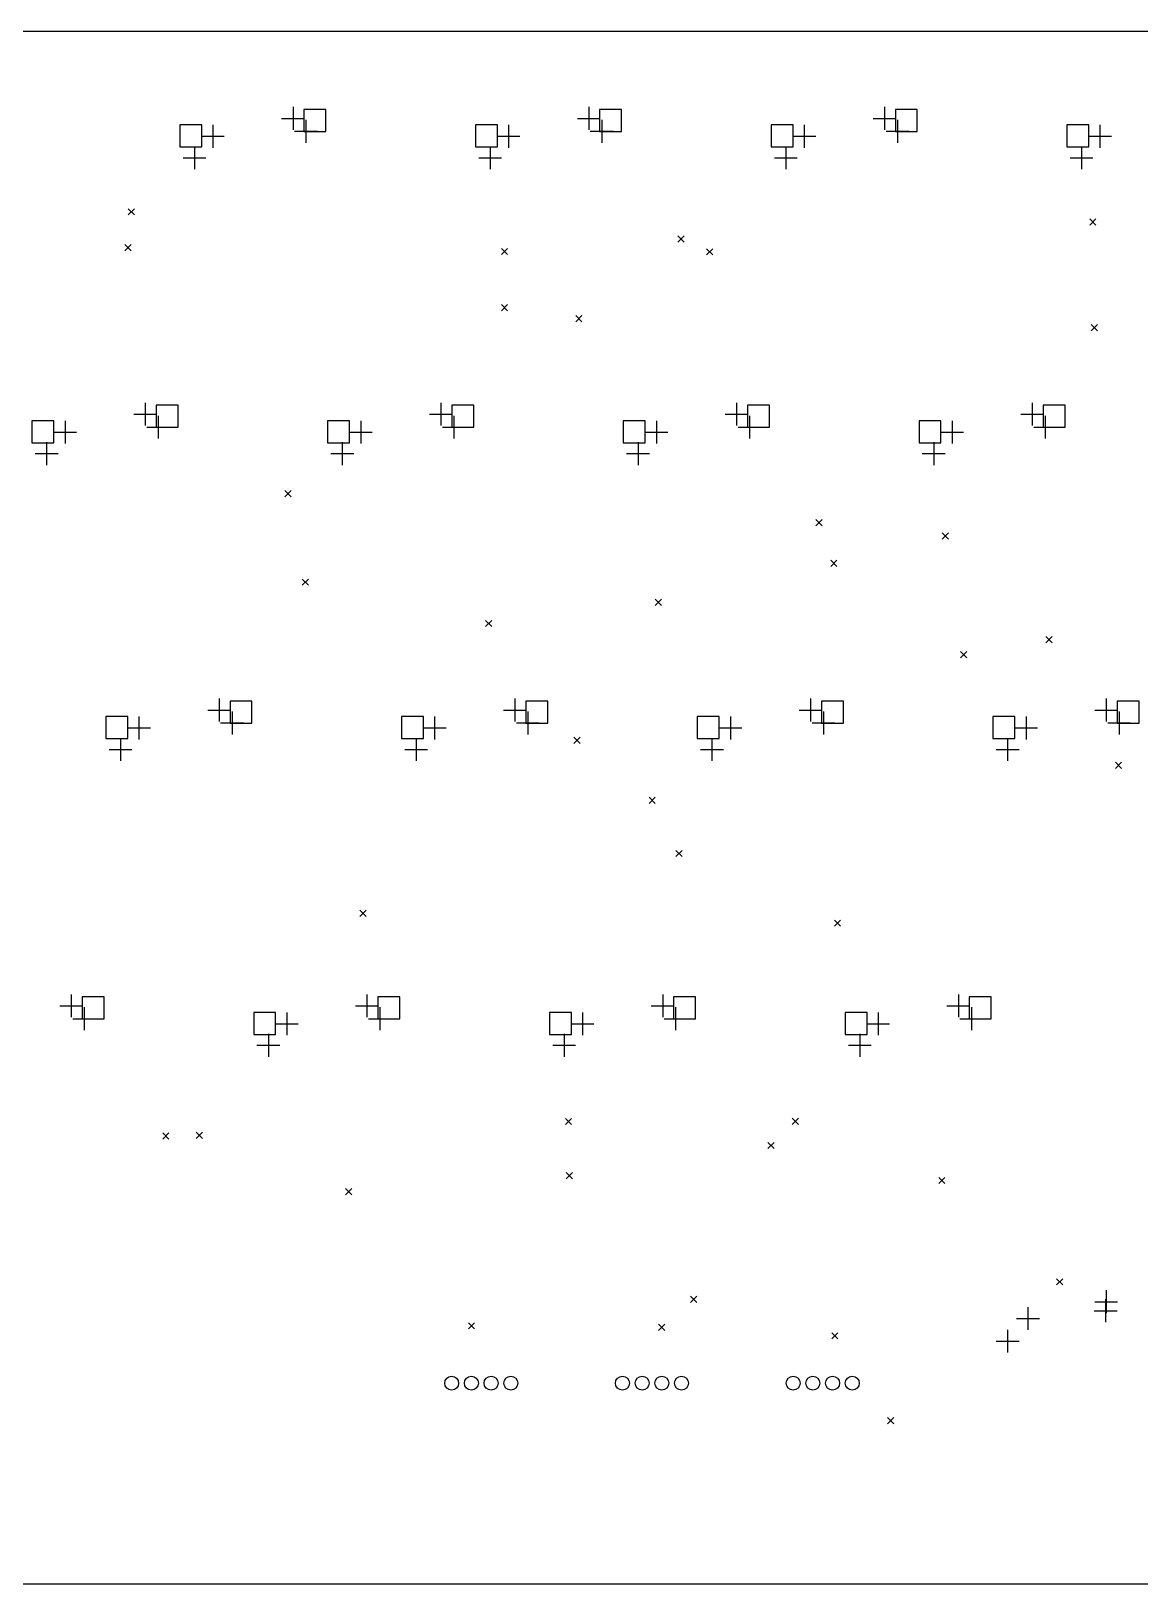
# Model space of a CAD drawing. Extents: x -0.1 to 11.2, y -4.6 to 0.
# Drawn here: x 2.778 to 5.591, y -3.937 to 0 of the extents above; entities that cross this region are included whole.
import ezdxf

# ---------------------------------------------------------------- set-up
doc = ezdxf.new("R2010")
doc.units = 0
doc.header["$MEASUREMENT"] = 0
doc.layers.add('BLACK', color=7, linetype='CONTINUOUS')

msp = doc.modelspace()

# ---------------------------------------------------------------- linework, layer by layer
at = {"layer": 'BLACK', "linetype": 'CONTINUOUS'}
for p, q in [((0.15748, 0), (11.063, 0)), ((3.44295, -0.192461), (3.44295, -0.250335)), ((4.19295, -0.192461), (4.19295, -0.250335)), ((4.94295, -0.192461), (4.94295, -0.250335)), ((3.41402, -0.221398), (3.47189, -0.221398)), ((3.5263, -0.198677), (3.47063, -0.198677)), ((3.47063, -0.198677), (3.47063, -0.254355)), ((3.47583, -0.225138), (3.47583, -0.283012)), ((3.5263, -0.254355), (3.5263, -0.198677)), ((4.16402, -0.221398), (4.22189, -0.221398)), ((4.2763, -0.198677), (4.22063, -0.198677)), ((4.22063, -0.198677), (4.22063, -0.254355)), ((4.22583, -0.225138), (4.22583, -0.283012)), ((4.2763, -0.254355), (4.2763, -0.198677)), ((4.91402, -0.221398), (4.97189, -0.221398)), ((5.0263, -0.198677), (4.97063, -0.198677)), ((4.97063, -0.198677), (4.97063, -0.254355)), ((4.97583, -0.225138), (4.97583, -0.283012)), ((5.0263, -0.254355), (5.0263, -0.198677)), ((3.21134, -0.238047), (3.15566, -0.238047)), ((3.15566, -0.238047), (3.15566, -0.293725)), ((3.21067, -0.26687), (3.26854, -0.26687)), ((3.21134, -0.293725), (3.21134, -0.238047)), ((3.23961, -0.237933), (3.23961, -0.295807)), ((3.44689, -0.254075), (3.50476, -0.254075)), ((3.47063, -0.254355), (3.5263, -0.254355)), ((3.96134, -0.238047), (3.90566, -0.238047)), ((3.90566, -0.238047), (3.90566, -0.293725)), ((3.96067, -0.26687), (4.01854, -0.26687)), ((3.96134, -0.293725), (3.96134, -0.238047)), ((3.98961, -0.237933), (3.98961, -0.295807)), ((4.19689, -0.254075), (4.25476, -0.254075)), ((4.22063, -0.254355), (4.2763, -0.254355)), ((4.71134, -0.238047), (4.65566, -0.238047)), ((4.65566, -0.238047), (4.65566, -0.293725)), ((4.71067, -0.26687), (4.76854, -0.26687)), ((4.71134, -0.293725), (4.71134, -0.238047)), ((4.73961, -0.237933), (4.73961, -0.295807)), ((4.94689, -0.254075), (5.00476, -0.254075)), ((4.97063, -0.254355), (5.0263, -0.254355)), ((5.46134, -0.238047), (5.40566, -0.238047)), ((5.40566, -0.238047), (5.40566, -0.293725)), ((5.46067, -0.26687), (5.51854, -0.26687)), ((5.46134, -0.293725), (5.46134, -0.238047)), ((5.48961, -0.237933), (5.48961, -0.295807)), ((3.15566, -0.293725), (3.21134, -0.293725)), ((3.19295, -0.292461), (3.19295, -0.350335)), ((3.90566, -0.293725), (3.96134, -0.293725)), ((3.94295, -0.292461), (3.94295, -0.350335)), ((4.65566, -0.293725), (4.71134, -0.293725)), ((4.69295, -0.292461), (4.69295, -0.350335)), ((5.40566, -0.293725), (5.46134, -0.293725)), ((5.44295, -0.292461), (5.44295, -0.350335)), ((3.16402, -0.321398), (3.22189, -0.321398)), ((3.91402, -0.321398), (3.97189, -0.321398)), ((4.66402, -0.321398), (4.72189, -0.321398)), ((5.41402, -0.321398), (5.47189, -0.321398)), ((3.0248, -0.450394), (3.04055, -0.466142)), ((3.04055, -0.450394), (3.0248, -0.466142)), ((5.46354, -0.47622), (5.47929, -0.491969)), ((5.47929, -0.47622), (5.46354, -0.491969)), ((3.01654, -0.541339), (3.03228, -0.557087)), ((3.03228, -0.541339), (3.01654, -0.557087)), ((3.97142, -0.551024), (3.98717, -0.566772)), ((3.98717, -0.551024), (3.97142, -0.566772)), ((4.41927, -0.519291), (4.43502, -0.535039)), ((4.43502, -0.519291), (4.41927, -0.535039)), ((4.49173, -0.551969), (4.50748, -0.567717)), ((4.50748, -0.551969), (4.49173, -0.567717)), ((3.97142, -0.693307), (3.98717, -0.709055)), ((3.98717, -0.693307), (3.97142, -0.709055)), ((4.15984, -0.72126), (4.17559, -0.737008)), ((4.17559, -0.72126), (4.15984, -0.737008)), ((5.46748, -0.743937), (5.48323, -0.759685)), ((5.48323, -0.743937), (5.46748, -0.759685)), ((3.06795, -0.942461), (3.06795, -1.00033)), ((3.81795, -0.942461), (3.81795, -1.00033)), ((4.56795, -0.942461), (4.56795, -1.00033)), ((5.31795, -0.942461), (5.31795, -1.00033)), ((3.03902, -0.971398), (3.09689, -0.971398)), ((3.1513, -0.948677), (3.09563, -0.948677)), ((3.09563, -0.948677), (3.09563, -1.00435)), ((3.10083, -0.975138), (3.10083, -1.03301)), ((3.1513, -1.00435), (3.1513, -0.948677)), ((3.78902, -0.971398), (3.84689, -0.971398)), ((3.9013, -0.948677), (3.84563, -0.948677)), ((3.84563, -0.948677), (3.84563, -1.00435)), ((3.85083, -0.975138), (3.85083, -1.03301)), ((3.9013, -1.00435), (3.9013, -0.948677)), ((4.53902, -0.971398), (4.59689, -0.971398)), ((4.6513, -0.948677), (4.59563, -0.948677)), ((4.59563, -0.948677), (4.59563, -1.00435)), ((4.60083, -0.975138), (4.60083, -1.03301)), ((4.6513, -1.00435), (4.6513, -0.948677)), ((5.28902, -0.971398), (5.34689, -0.971398)), ((5.4013, -0.948677), (5.34563, -0.948677)), ((5.34563, -0.948677), (5.34563, -1.00435)), ((5.35083, -0.975138), (5.35083, -1.03301)), ((5.4013, -1.00435), (5.4013, -0.948677)), ((2.83634, -0.988047), (2.78066, -0.988047)), ((2.78066, -0.988047), (2.78066, -1.04372)), ((2.83567, -1.01687), (2.89354, -1.01687)), ((2.83634, -1.04372), (2.83634, -0.988047)), ((2.86461, -0.987933), (2.86461, -1.04581)), ((3.07189, -1.00407), (3.12976, -1.00407)), ((3.09563, -1.00435), (3.1513, -1.00435)), ((3.58634, -0.988047), (3.53066, -0.988047)), ((3.53066, -0.988047), (3.53066, -1.04372)), ((3.58567, -1.01687), (3.64354, -1.01687)), ((3.58634, -1.04372), (3.58634, -0.988047)), ((3.61461, -0.987933), (3.61461, -1.04581)), ((3.82189, -1.00407), (3.87976, -1.00407)), ((3.84563, -1.00435), (3.9013, -1.00435)), ((4.33634, -0.988047), (4.28066, -0.988047)), ((4.28066, -0.988047), (4.28066, -1.04372)), ((4.33567, -1.01687), (4.39354, -1.01687)), ((4.33634, -1.04372), (4.33634, -0.988047)), ((4.36461, -0.987933), (4.36461, -1.04581)), ((4.57189, -1.00407), (4.62976, -1.00407)), ((4.59563, -1.00435), (4.6513, -1.00435)), ((5.08634, -0.988047), (5.03066, -0.988047)), ((5.03066, -0.988047), (5.03066, -1.04372)), ((5.08567, -1.01687), (5.14354, -1.01687)), ((5.08634, -1.04372), (5.08634, -0.988047)), ((5.11461, -0.987933), (5.11461, -1.04581)), ((5.32189, -1.00407), (5.37976, -1.00407)), ((5.34563, -1.00435), (5.4013, -1.00435)), ((2.78066, -1.04372), (2.83634, -1.04372)), ((2.81795, -1.04246), (2.81795, -1.10033)), ((3.53066, -1.04372), (3.58634, -1.04372)), ((3.56795, -1.04246), (3.56795, -1.10033)), ((4.28066, -1.04372), (4.33634, -1.04372)), ((4.31795, -1.04246), (4.31795, -1.10033)), ((5.03066, -1.04372), (5.08634, -1.04372)), ((5.06795, -1.04246), (5.06795, -1.10033)), ((2.78902, -1.0714), (2.84689, -1.0714)), ((3.53902, -1.0714), (3.59689, -1.0714)), ((4.28902, -1.0714), (4.34689, -1.0714)), ((5.03902, -1.0714), (5.09689, -1.0714)), ((3.42205, -1.16496), (3.4378, -1.18071)), ((3.4378, -1.16496), (3.42205, -1.18071)), ((4.7689, -1.23858), (4.78465, -1.25433)), ((4.78465, -1.23858), (4.7689, -1.25433)), ((5.08953, -1.2725), (5.10528, -1.28825)), ((5.10528, -1.2725), (5.08953, -1.28825)), ((4.80669, -1.34134), (4.82244, -1.35709)), ((4.82244, -1.34134), (4.80669, -1.35709)), ((3.46654, -1.38937), (3.48228, -1.40512)), ((3.48228, -1.38937), (3.46654, -1.40512)), ((4.36181, -1.44055), (4.37756, -1.4563)), ((4.37756, -1.44055), (4.36181, -1.4563)), ((3.9315, -1.49409), (3.94724, -1.50984)), ((3.94724, -1.49409), (3.9315, -1.50984)), ((5.35235, -1.53493), (5.36809, -1.55068)), ((5.36809, -1.53493), (5.35235, -1.55068)), ((5.13622, -1.57323), (5.15197, -1.58898)), ((5.15197, -1.57323), (5.13622, -1.58898)), ((3.25545, -1.69246), (3.25545, -1.75033)), ((4.00545, -1.69246), (4.00545, -1.75033)), ((4.75545, -1.69246), (4.75545, -1.75033)), ((5.50545, -1.69246), (5.50545, -1.75033)), ((3.22652, -1.7214), (3.28439, -1.7214)), ((3.3388, -1.69868), (3.28313, -1.69868)), ((3.28313, -1.69868), (3.28313, -1.75435)), ((3.28833, -1.72514), (3.28833, -1.78301)), ((3.3388, -1.75435), (3.3388, -1.69868)), ((3.97652, -1.7214), (4.03439, -1.7214)), ((4.0888, -1.69868), (4.03313, -1.69868)), ((4.03313, -1.69868), (4.03313, -1.75435)), ((4.03833, -1.72514), (4.03833, -1.78301)), ((4.0888, -1.75435), (4.0888, -1.69868)), ((4.72652, -1.7214), (4.78439, -1.7214)), ((4.8388, -1.69868), (4.78313, -1.69868)), ((4.78313, -1.69868), (4.78313, -1.75435)), ((4.78833, -1.72514), (4.78833, -1.78301)), ((4.8388, -1.75435), (4.8388, -1.69868)), ((5.47652, -1.7214), (5.53439, -1.7214)), ((5.5888, -1.69868), (5.53313, -1.69868)), ((5.53313, -1.69868), (5.53313, -1.75435)), ((5.53833, -1.72514), (5.53833, -1.78301)), ((5.5888, -1.75435), (5.5888, -1.69868)), ((3.02384, -1.73805), (2.96816, -1.73805)), ((2.96816, -1.73805), (2.96816, -1.79372)), ((3.02317, -1.76687), (3.08104, -1.76687)), ((3.02384, -1.79372), (3.02384, -1.73805)), ((3.05211, -1.73793), (3.05211, -1.79581)), ((3.25939, -1.75407), (3.31726, -1.75407)), ((3.28313, -1.75435), (3.3388, -1.75435)), ((3.77384, -1.73805), (3.71816, -1.73805)), ((3.71816, -1.73805), (3.71816, -1.79372)), ((3.77317, -1.76687), (3.83104, -1.76687)), ((3.77384, -1.79372), (3.77384, -1.73805)), ((3.80211, -1.73793), (3.80211, -1.79581)), ((4.00939, -1.75407), (4.06726, -1.75407)), ((4.03313, -1.75435), (4.0888, -1.75435)), ((4.52384, -1.73805), (4.46816, -1.73805)), ((4.46816, -1.73805), (4.46816, -1.79372)), ((4.52317, -1.76687), (4.58104, -1.76687)), ((4.52384, -1.79372), (4.52384, -1.73805)), ((4.55211, -1.73793), (4.55211, -1.79581)), ((4.75939, -1.75407), (4.81726, -1.75407)), ((4.78313, -1.75435), (4.8388, -1.75435)), ((5.27384, -1.73805), (5.21816, -1.73805)), ((5.21816, -1.73805), (5.21816, -1.79372)), ((5.27317, -1.76687), (5.33104, -1.76687)), ((5.27384, -1.79372), (5.27384, -1.73805)), ((5.30211, -1.73793), (5.30211, -1.79581)), ((5.50939, -1.75407), (5.56726, -1.75407)), ((5.53313, -1.75435), (5.5888, -1.75435)), ((2.96816, -1.79372), (3.02384, -1.79372)), ((3.00545, -1.79246), (3.00545, -1.85033)), ((3.71816, -1.79372), (3.77384, -1.79372)), ((3.75545, -1.79246), (3.75545, -1.85033)), ((4.15551, -1.79055), (4.17126, -1.8063)), ((4.17126, -1.79055), (4.15551, -1.8063)), ((4.46816, -1.79372), (4.52384, -1.79372)), ((4.50545, -1.79246), (4.50545, -1.85033)), ((5.21816, -1.79372), (5.27384, -1.79372)), ((5.25545, -1.79246), (5.25545, -1.85033)), ((2.97652, -1.8214), (3.03439, -1.8214)), ((3.72652, -1.8214), (3.78439, -1.8214)), ((4.47652, -1.8214), (4.53439, -1.8214)), ((5.22652, -1.8214), (5.28439, -1.8214)), ((5.52874, -1.85394), (5.54449, -1.86969)), ((5.54449, -1.85394), (5.52874, -1.86969)), ((4.34606, -1.94252), (4.36181, -1.95827)), ((4.36181, -1.94252), (4.34606, -1.95827)), ((4.41378, -2.07717), (4.42953, -2.09291)), ((4.42953, -2.07717), (4.41378, -2.09291)), ((3.6126, -2.22913), (3.62835, -2.24488)), ((3.62835, -2.22913), (3.6126, -2.24488)), ((4.81614, -2.25394), (4.83189, -2.26969)), ((4.83189, -2.25394), (4.81614, -2.26969)), ((2.85152, -2.4714), (2.90939, -2.4714)), ((2.88045, -2.44246), (2.88045, -2.50033)), ((2.9638, -2.44868), (2.90813, -2.44868)), ((2.90813, -2.44868), (2.90813, -2.50435)), ((2.91333, -2.47514), (2.91333, -2.53301)), ((2.9638, -2.50435), (2.9638, -2.44868)), ((3.60152, -2.4714), (3.65939, -2.4714)), ((3.63045, -2.44246), (3.63045, -2.50033)), ((3.7138, -2.44868), (3.65813, -2.44868)), ((3.65813, -2.44868), (3.65813, -2.50435)), ((3.66333, -2.47514), (3.66333, -2.53301)), ((3.7138, -2.50435), (3.7138, -2.44868)), ((4.35152, -2.4714), (4.40939, -2.4714)), ((4.38045, -2.44246), (4.38045, -2.50033)), ((4.4638, -2.44868), (4.40813, -2.44868)), ((4.40813, -2.44868), (4.40813, -2.50435)), ((4.41333, -2.47514), (4.41333, -2.53301)), ((4.4638, -2.50435), (4.4638, -2.44868)), ((5.10152, -2.4714), (5.15939, -2.4714)), ((5.13045, -2.44246), (5.13045, -2.50033)), ((5.2138, -2.44868), (5.15813, -2.44868)), ((5.15813, -2.44868), (5.15813, -2.50435)), ((5.16333, -2.47514), (5.16333, -2.53301)), ((5.2138, -2.50435), (5.2138, -2.44868)), ((2.88439, -2.50407), (2.94226, -2.50407)), ((2.90813, -2.50435), (2.9638, -2.50435)), ((3.39884, -2.48805), (3.34316, -2.48805)), ((3.34316, -2.48805), (3.34316, -2.54372)), ((3.39817, -2.51687), (3.45604, -2.51687)), ((3.39884, -2.54372), (3.39884, -2.48805)), ((3.42711, -2.48793), (3.42711, -2.54581)), ((3.63439, -2.50407), (3.69226, -2.50407)), ((3.65813, -2.50435), (3.7138, -2.50435)), ((4.14884, -2.48805), (4.09316, -2.48805)), ((4.09316, -2.48805), (4.09316, -2.54372)), ((4.14817, -2.51687), (4.20604, -2.51687)), ((4.14884, -2.54372), (4.14884, -2.48805)), ((4.17711, -2.48793), (4.17711, -2.54581)), ((4.38439, -2.50407), (4.44226, -2.50407)), ((4.40813, -2.50435), (4.4638, -2.50435)), ((4.89884, -2.48805), (4.84316, -2.48805)), ((4.84316, -2.48805), (4.84316, -2.54372)), ((4.89817, -2.51687), (4.95604, -2.51687)), ((4.89884, -2.54372), (4.89884, -2.48805)), ((4.92711, -2.48793), (4.92711, -2.54581)), ((5.13439, -2.50407), (5.19226, -2.50407)), ((5.15813, -2.50435), (5.2138, -2.50435)), ((3.34316, -2.54372), (3.39884, -2.54372)), ((3.38045, -2.54246), (3.38045, -2.60033)), ((4.09316, -2.54372), (4.14884, -2.54372)), ((4.13045, -2.54246), (4.13045, -2.60033)), ((4.84316, -2.54372), (4.89884, -2.54372)), ((4.88045, -2.54246), (4.88045, -2.60033)), ((3.35152, -2.5714), (3.40939, -2.5714)), ((4.10152, -2.5714), (4.15939, -2.5714)), ((4.85152, -2.5714), (4.90939, -2.5714)), ((3.1126, -2.79331), (3.12835, -2.80906)), ((3.12835, -2.79331), (3.1126, -2.80906)), ((3.19724, -2.79173), (3.21299, -2.80748)), ((3.21299, -2.79173), (3.19724, -2.80748)), ((4.13386, -2.75669), (4.14961, -2.77244)), ((4.14961, -2.75669), (4.13386, -2.77244)), ((4.70886, -2.7561), (4.72461, -2.77185)), ((4.72461, -2.7561), (4.70886, -2.77185)), ((4.64724, -2.81772), (4.66299, -2.83346)), ((4.66299, -2.81772), (4.64724, -2.83346)), ((4.13583, -2.89409), (4.15157, -2.90984)), ((4.15157, -2.89409), (4.13583, -2.90984)), ((5.08071, -2.9063), (5.09646, -2.92205)), ((5.09646, -2.9063), (5.08071, -2.92205)), ((3.57598, -2.93465), (3.59173, -2.95039)), ((3.59173, -2.93465), (3.57598, -2.95039)), ((5.37938, -3.16307), (5.39513, -3.17882)), ((5.39513, -3.16307), (5.37938, -3.17882)), ((4.45138, -3.20748), (4.46713, -3.22323)), ((4.46713, -3.20748), (4.45138, -3.22323)), ((5.47652, -3.2214), (5.53439, -3.2214)), ((5.50388, -3.2153), (5.50388, -3.27317)), ((5.50545, -3.19246), (5.50545, -3.25033)), ((5.27809, -3.26392), (5.33596, -3.26392)), ((5.30703, -3.23498), (5.30703, -3.29285)), ((5.47494, -3.24423), (5.53281, -3.24423)), ((3.8878, -3.2748), (3.90354, -3.29055)), ((3.90354, -3.2748), (3.8878, -3.29055)), ((4.36988, -3.27874), (4.38563, -3.29449)), ((4.38563, -3.27874), (4.36988, -3.29449)), ((4.80925, -3.3), (4.825, -3.31575)), ((4.825, -3.3), (4.80925, -3.31575)), ((5.25545, -3.29246), (5.25545, -3.35033)), ((5.22652, -3.3214), (5.28439, -3.3214)), ((4.95098, -3.51535), (4.96673, -3.5311)), ((4.96673, -3.51535), (4.95098, -3.5311)), ((0.15748, -3.93701), (11.063, -3.93701))]:
    msp.add_line(p, q, dxfattribs=at)
at = {"layer": 'BLACK'}
for centre in [(3.84528, -3.42795), (3.89528, -3.42795), (3.94528, -3.42795), (3.99528, -3.42795), (4.27835, -3.42795), (4.32835, -3.42795), (4.37835, -3.42795), (4.42835, -3.42795), (4.71142, -3.42795), (4.76142, -3.42795), (4.81142, -3.42795), (4.86142, -3.42795)]:
    msp.add_circle(centre, 0.017716, dxfattribs=at)

doc.saveas('drawing.dxf')
